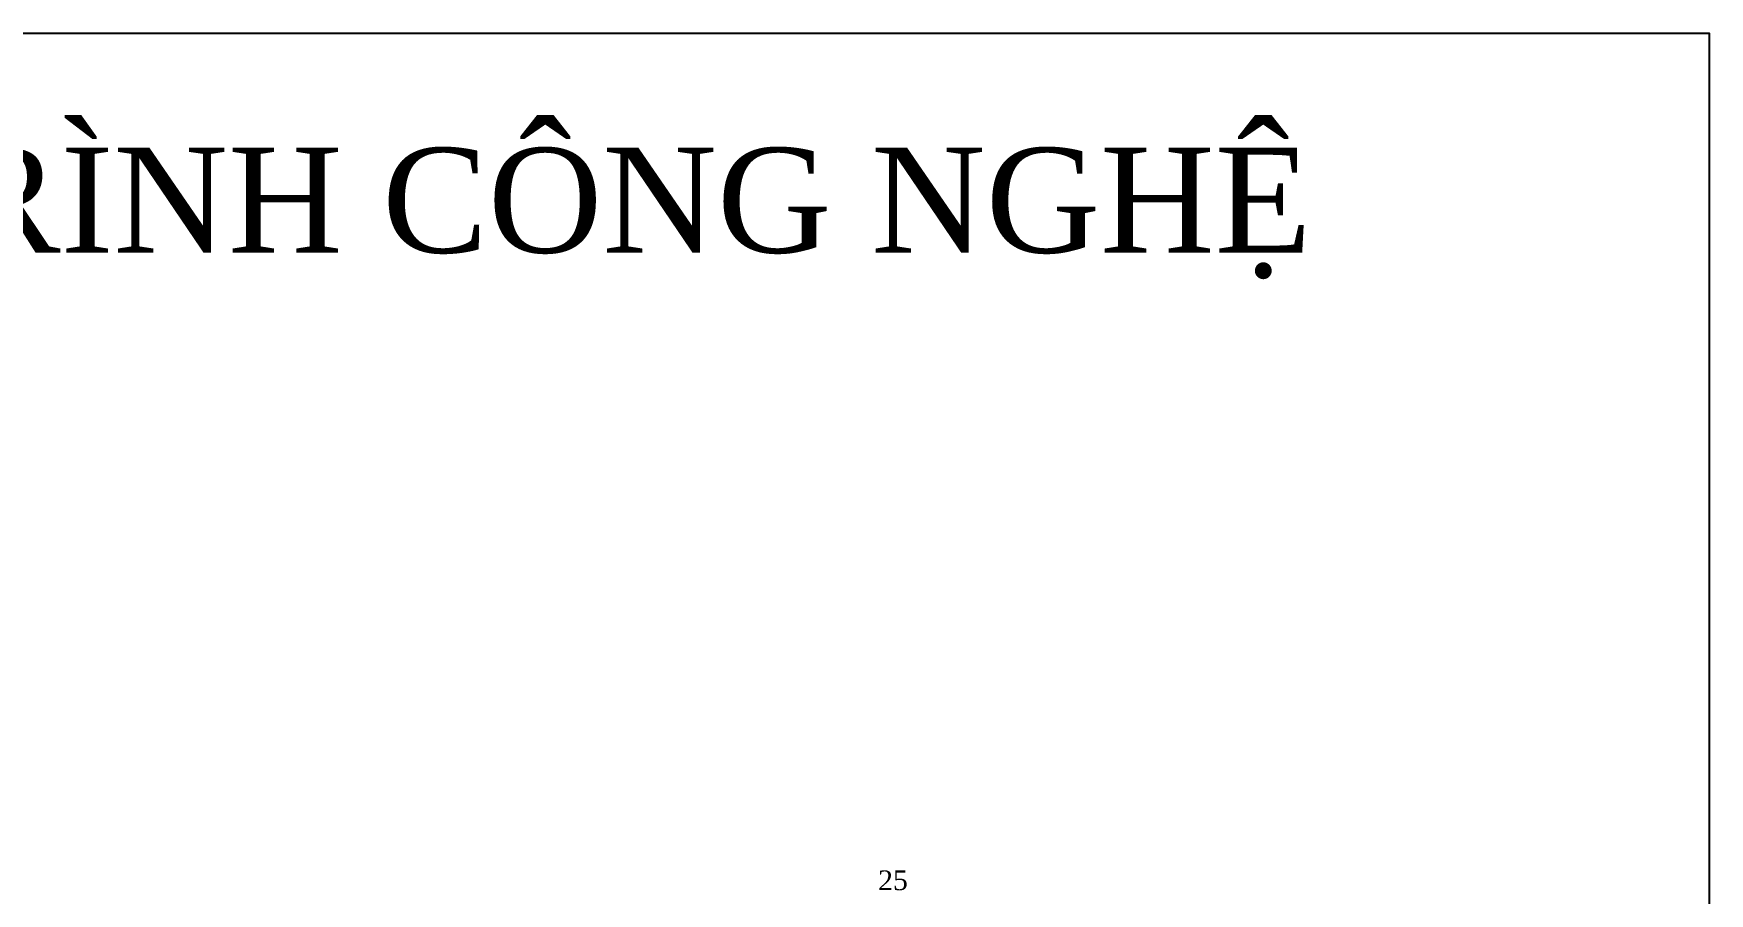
# Model space of a CAD drawing. Header units: millimetres. Extents: x -76212 to 9435109730, y -5959132081 to 60147.
# Drawn here: x 25728 to 89579, y -38719 to -5955 of the extents above; entities that cross this region are included whole.
import ezdxf

# ---------------------------------------------------------------- set-up
doc = ezdxf.new("R2010")
doc.units = ezdxf.units.MM
doc.layers.add('netchinh1', color=221, linetype='Continuous', lineweight=40)
doc.layers.add('van ban', color=112, linetype='Continuous', lineweight=20)
doc.styles.add('NGA', font='arial.ttf', dxfattribs={"height": 2})

# ---------------------------------------------------------------- blocks, each defined once
blk = doc.blocks.new('v b')
blk.add_lwpolyline([(71401, -182775), (71401, -140775), (12001, -140775), (12001, -182775)], close=True)

msp = doc.modelspace()

# ---------------------------------------------------------------- block references
at = {"xscale": 2.791091901776999, "yscale": 2.791091901776999, "zscale": 2.791091901776999}
msp.add_blockref('v b', (-109707.1, 386960.9), dxfattribs=at)

# ---------------------------------------------------------------- texts
at = {"layer": 'netchinh1', "color": 7, "lineweight": 20, "insert": (57905.8, -37841.3), "char_height": 250, "width": 612.612, "attachment_point": 1}
msp.add_mtext('{\\fTimes New Roman|b0|i0|c0|p18;\\H3x;25}', dxfattribs=at)
at = {"layer": 'van ban', "color": 7, "linetype": 'Continuous', "lineweight": 20, "insert": (-2272.7, -12810.5), "char_height": 4000, "width": 270656.804, "attachment_point": 5, "style": 'NGA'}
msp.add_mtext('{\\fTimes New Roman|b0|i0|c0|p18;                     SƠ ĐỒ KỸ THUẬT QUY TRÌNH CÔNG NGHỆ}', dxfattribs=at)

doc.saveas('drawing.dxf')
